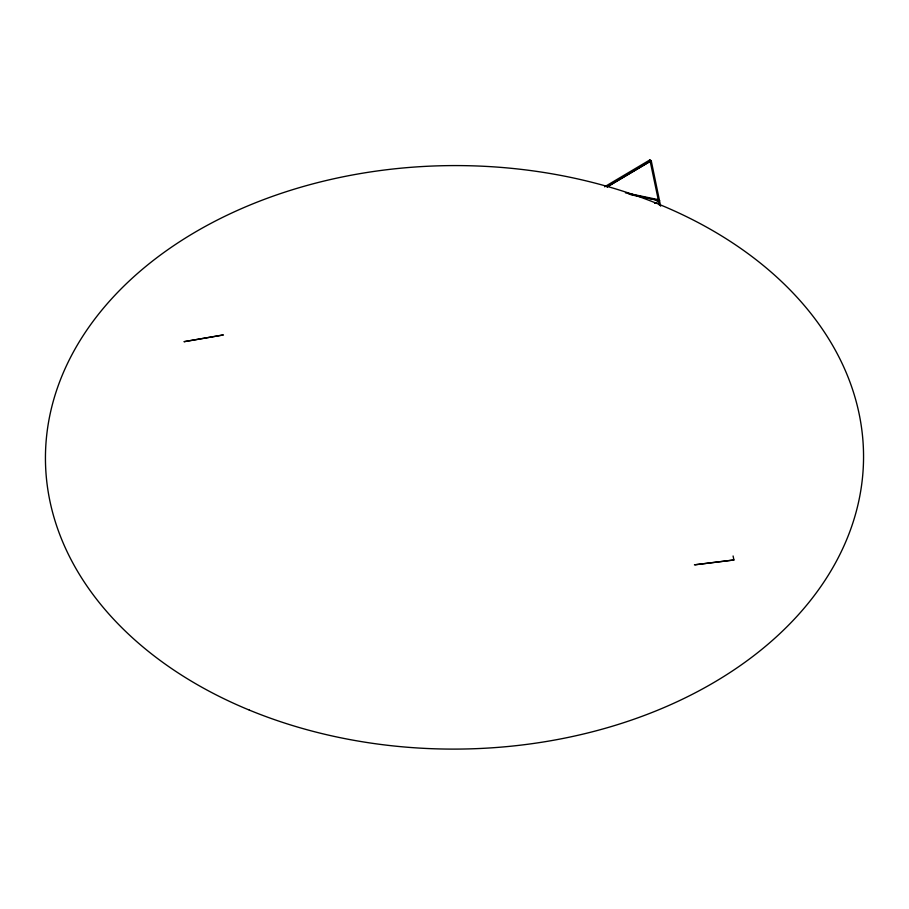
<?xml version="1.0" encoding="UTF-8"?>
<svg xmlns="http://www.w3.org/2000/svg" width="909" height="909" viewBox="0 0 909 909"><rect width="100%" height="100%" fill="white"/><g stroke="black" fill="none" stroke-linecap="round" stroke-linejoin="round"><path stroke-width="1.36" d="M604.576 186.811L649.89 159.904L651.242 160.757L660.65 206.184M654.639 203.355L659.514 200.684L658.23 199.628L625.46 192.833M223.466 334.944L183.982 341.693L222.796 335.023M733.086 555.978L733.915 559.978L694.419 564.853M695.09 564.75L733.915 559.978M628.13 193.606L659.514 200.684L630.846 194.742M658.286 199.775L659.514 200.684M649.89 159.904L659.423 205.286M651.242 160.757L607.121 186.924L651.242 160.757M249.327 710.099A409.05 291.755 -0.2 0 0 863.55 457.17A409.05 291.755 -0.2 0 0 250.623 204.752A409.05 291.755 -0.2 0 0 249.327 710.099"/></g></svg>
